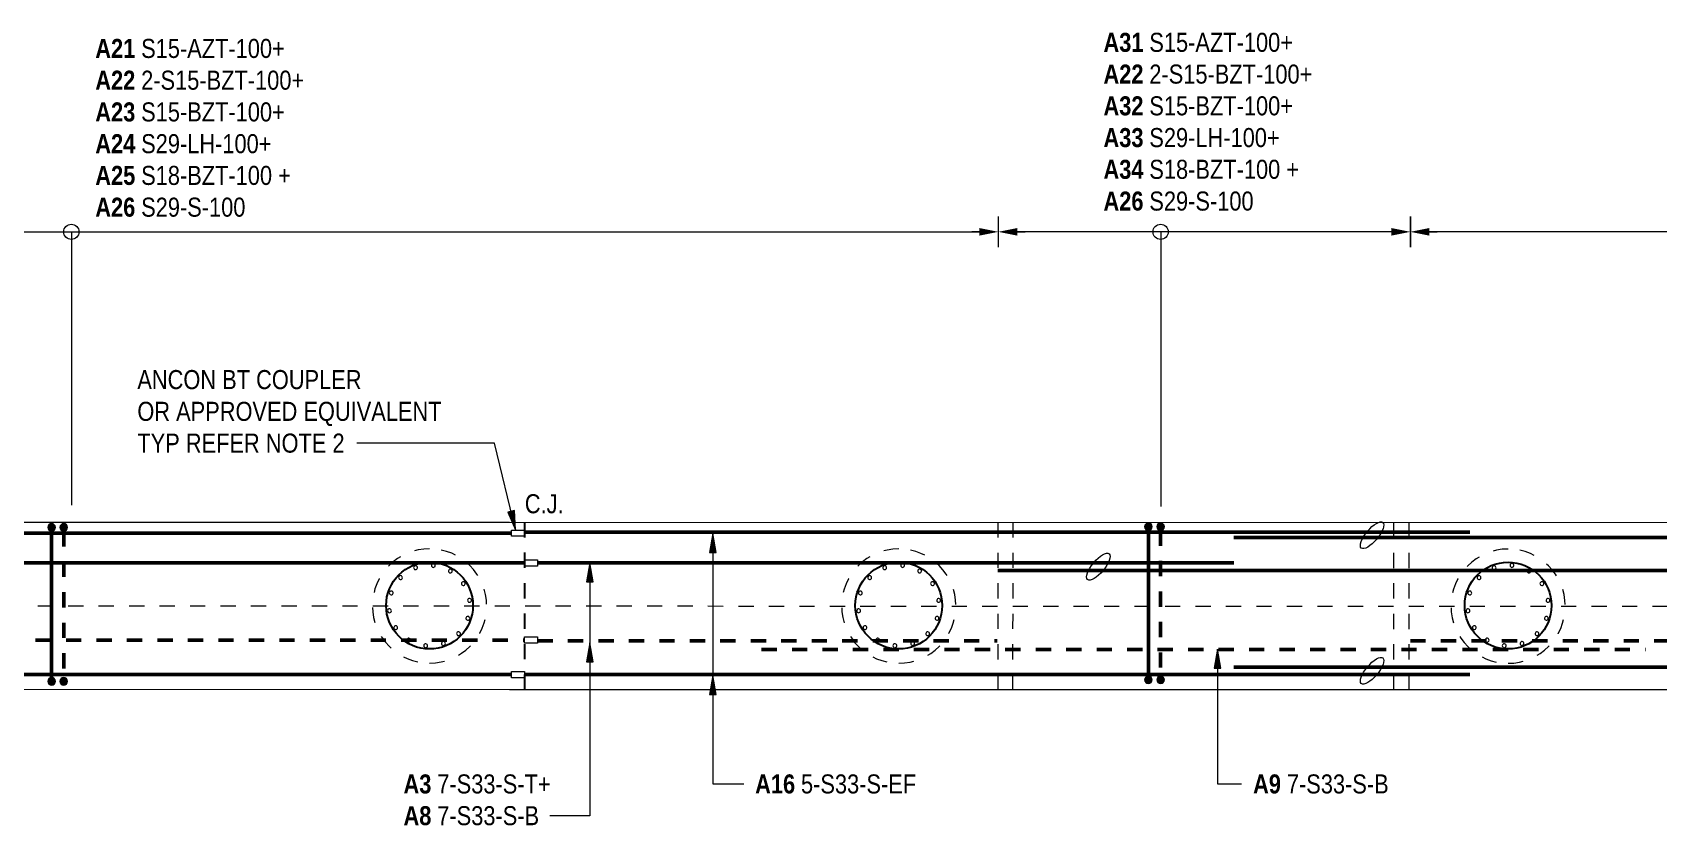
# Model space of a CAD drawing. Header units: metres. Extents: x -1691 to -1596, y 2 to 594.
# Drawn here: x -1679.5 to -1668.83, y 587.73 to 592.93 of the extents above; entities that cross this region are included whole.
import ezdxf

# ---------------------------------------------------------------- set-up
doc = ezdxf.new("R2010")
doc.units = ezdxf.units.M
doc.linetypes.add('JacobsDash', pattern=[0.0045, 0.003, -0.0015])
doc.linetypes.add('JacobsGridLine', pattern=[0.0145, 0.01, -0.001, 0.0025, -0.001])
for name, color, linetype, lineweight in [('BRIDGE-ABUTMENT-CONC', 7, 'Continuous', 50), ('BRIDGE-FRAMING-LINE-18-HID', 7, 'JacobsDash', 18), ('D-BDGE', 7, 'Continuous', 13), ('D-BDGE-FNDN-LINES-18-HID', 7, 'JacobsDash', 18), ('D-BDGE-LINE', 7, 'Continuous', 9), ('D-ENHA-GEN-LINE', 7, 'Continuous', 9), ('D-ENHA-GEN-LINE-GRIDS', 7, 'Continuous', 9), ('D-ENHA-TEXT', 7, 'Continuous', 9)]:
    doc.layers.add(name, color=color, linetype=linetype, lineweight=lineweight)
doc.styles.add('Arial Narrow', font='ARIALN.TTF', dxfattribs={"height": 0.125})
doc.styles.add('Arial Narrow_B', font='ARIALNB.TTF', dxfattribs={"height": 0.125})

# ---------------------------------------------------------------- blocks, each defined once
blk = doc.blocks.new('01_SFO_FRP_Pile_CastInPlace_CS - CAST-IN-PLACE PILE - 0750-V1-DRG-1076- ABUTMENT B REINFORCEMENT PLAN')
at = {"layer": 'D-BDGE-FNDN-LINES-18-HID', "color": 252, "true_color": 0x888888}
for start, end in [(90, 270), (270, 90)]:
    blk.add_arc((0, 0), 0.375, start, end, dxfattribs=at)
blk = doc.blocks.new('CS_DET_Reinf_Bar Marking - Scale 10-6090033-DRG-1076- ABUTMENT B REINFORCEMENT PLAN')
at = {"layer": 'D-BDGE-LINE'}
for start, end in [(0, 180), (180, 0)]:
    blk.add_arc((0, 0), 0.0125, start, end, dxfattribs=at)
blk = doc.blocks.new('CS_DET_Rebar Combined - Multiple Bar-7508283-DRG-1076- ABUTMENT B REINFORCEMENT PLAN')
at = {"layer": 'D-BDGE-LINE', "lineweight": 50}
blk.add_line((0, 0), (4.571, 0), dxfattribs=at)
blk = doc.blocks.new('CS_DET_Rebar Combined - Multiple Bar-7508282-DRG-1076- ABUTMENT B REINFORCEMENT PLAN')
at = {"layer": 'D-BDGE-LINE', "lineweight": 50}
blk.add_line((0, 0), (11.81, 0), dxfattribs=at)
blk = doc.blocks.new('CS_DET_Rebar Combined - Multiple Bar-7508366-DRG-1076- ABUTMENT B REINFORCEMENT PLAN')
at = {"layer": 'D-BDGE-LINE', "linetype": 'JacobsDash', "lineweight": 50}
blk.add_line((3.017, 0), (0, 0), dxfattribs=at)
blk = doc.blocks.new('CS_DET_Rebar Combined - Multiple Bar-7508227-DRG-1076- ABUTMENT B REINFORCEMENT PLAN')
at = {"layer": 'D-BDGE-LINE', "lineweight": 50}
blk.add_line((0, 0), (6.206, 0), dxfattribs=at)
blk = doc.blocks.new('CS_DET_Rebar Combined - Multiple Bar-7508228-DRG-1076- ABUTMENT B REINFORCEMENT PLAN')
at = {"layer": 'D-BDGE-LINE', "lineweight": 50}
blk.add_line((0, 0), (10.175, 0), dxfattribs=at)
blk = doc.blocks.new('CS_DET_Rebar Combined - Multiple Bar-7508365-DRG-1076- ABUTMENT B REINFORCEMENT PLAN')
at = {"layer": 'D-BDGE-LINE', "linetype": 'JacobsDash', "lineweight": 50}
blk.add_line((11.81, 0), (0, 0), dxfattribs=at)
blk = doc.blocks.new('CS_DET_Rebar Combined - Multiple Bar-5956641-DRG-1076- ABUTMENT B REINFORCEMENT PLAN')
at = {"layer": 'D-BDGE-LINE'}
for points in [[(-0.025, 0), (-0.024, -0.006), (-0.022, -0.013), (-0.018, -0.018), (-0.013, -0.022), (-0.006, -0.024), (0, -0.025), (0.006, -0.024), (0.012, -0.022), (0.018, -0.018), (0.022, -0.013), (0.024, -0.006), (0.025, 0), (0.024, 0.006), (0.022, 0.012), (0.018, 0.018), (0.012, 0.022), (0.006, 0.024), (0, 0.025), (-0.006, 0.024), (-0.013, 0.022), (-0.018, 0.018), (-0.022, 0.012), (-0.024, 0.006)], [(0.985, 0), (0.986, -0.006), (0.988, -0.013), (0.992, -0.018), (0.998, -0.022), (1.004, -0.024), (1.01, -0.025), (1.016, -0.024), (1.023, -0.022), (1.028, -0.018), (1.032, -0.013), (1.034, -0.006), (1.035, 0), (1.034, 0.006), (1.032, 0.012), (1.028, 0.018), (1.023, 0.022), (1.016, 0.024), (1.01, 0.025), (1.004, 0.024), (0.998, 0.022), (0.992, 0.018), (0.988, 0.012), (0.986, 0.006)]]:
    blk.add_hatch(color=256, dxfattribs=at).paths.add_polyline_path(points)
at = {"layer": 'D-BDGE-LINE', "lineweight": 50}
blk.add_line((0.025, 0), (0.985, 0), dxfattribs=at)
at = {"layer": 'D-BDGE-LINE'}
for centre, start, end in [((0, 0), 360, 180), ((0, 0), 180, 360), ((1.01, 0), 360, 180), ((1.01, 0), 180, 360)]:
    blk.add_arc(centre, 0.025, start, end, dxfattribs=at)
blk = doc.blocks.new('CS_DET_Rebar Combined - Multiple Bar-5956686-DRG-1076- ABUTMENT B REINFORCEMENT PLAN')
at = {"layer": 'D-BDGE-LINE'}
for points in [[(-0.025, 0), (-0.024, -0.006), (-0.022, -0.013), (-0.018, -0.018), (-0.013, -0.022), (-0.006, -0.024), (0, -0.025), (0.006, -0.024), (0.012, -0.022), (0.018, -0.018), (0.022, -0.013), (0.024, -0.006), (0.025, 0), (0.024, 0.006), (0.022, 0.012), (0.018, 0.018), (0.012, 0.022), (0.006, 0.024), (0, 0.025), (-0.006, 0.024), (-0.013, 0.022), (-0.018, 0.018), (-0.022, 0.012), (-0.024, 0.006)], [(0.985, 0), (0.986, -0.006), (0.988, -0.013), (0.992, -0.018), (0.998, -0.022), (1.004, -0.024), (1.01, -0.025), (1.016, -0.024), (1.023, -0.022), (1.028, -0.018), (1.032, -0.013), (1.034, -0.006), (1.035, 0), (1.034, 0.006), (1.032, 0.012), (1.028, 0.018), (1.023, 0.022), (1.016, 0.024), (1.01, 0.025), (1.004, 0.024), (0.998, 0.022), (0.992, 0.018), (0.988, 0.012), (0.986, 0.006)]]:
    blk.add_hatch(color=256, dxfattribs=at).paths.add_polyline_path(points)
at = {"layer": 'D-BDGE-LINE', "linetype": 'JacobsDash', "lineweight": 50}
blk.add_line((0.985, 0), (0.025, 0), dxfattribs=at)
at = {"layer": 'D-BDGE-LINE'}
for centre, start, end in [((0, 0), 360, 180), ((0, 0), 180, 360), ((1.01, 0), 360, 180), ((1.01, 0), 180, 360)]:
    blk.add_arc(centre, 0.025, start, end, dxfattribs=at)
blk = doc.blocks.new('CS_DET_Rebar Combined - Multiple Bar-6428839-DRG-1076- ABUTMENT B REINFORCEMENT PLAN')
at = {"layer": 'D-BDGE-LINE'}
for points in [[(-0.025, 0), (-0.024, -0.006), (-0.022, -0.013), (-0.018, -0.018), (-0.013, -0.022), (-0.006, -0.024), (0, -0.025), (0.006, -0.024), (0.012, -0.022), (0.018, -0.018), (0.022, -0.013), (0.024, -0.006), (0.025, 0), (0.024, 0.006), (0.022, 0.012), (0.018, 0.018), (0.012, 0.022), (0.006, 0.024), (0, 0.025), (-0.006, 0.024), (-0.013, 0.022), (-0.018, 0.018), (-0.022, 0.012), (-0.024, 0.006)], [(0.98, 0), (0.981, -0.006), (0.983, -0.013), (0.987, -0.018), (0.993, -0.022), (0.999, -0.024), (1.005, -0.025), (1.011, -0.024), (1.018, -0.022), (1.023, -0.018), (1.027, -0.013), (1.029, -0.006), (1.03, 0), (1.029, 0.006), (1.027, 0.012), (1.023, 0.018), (1.018, 0.022), (1.011, 0.024), (1.005, 0.025), (0.999, 0.024), (0.993, 0.022), (0.987, 0.018), (0.983, 0.012), (0.981, 0.006)]]:
    blk.add_hatch(color=256, dxfattribs=at).paths.add_polyline_path(points)
at = {"layer": 'D-BDGE-LINE', "lineweight": 50}
blk.add_line((0.025, 0), (0.98, 0), dxfattribs=at)
at = {"layer": 'D-BDGE-LINE'}
for centre, start, end in [((0, 0), 360, 180), ((0, 0), 180, 360), ((1.005, 0), 360, 180), ((1.005, 0), 180, 360)]:
    blk.add_arc(centre, 0.025, start, end, dxfattribs=at)
blk = doc.blocks.new('CS_DET_Rebar Combined - Multiple Bar-6428868-DRG-1076- ABUTMENT B REINFORCEMENT PLAN')
at = {"layer": 'D-BDGE-LINE'}
for points in [[(-0.025, 0), (-0.024, -0.006), (-0.022, -0.013), (-0.018, -0.018), (-0.013, -0.022), (-0.006, -0.024), (0, -0.025), (0.006, -0.024), (0.012, -0.022), (0.018, -0.018), (0.022, -0.013), (0.024, -0.006), (0.025, 0), (0.024, 0.006), (0.022, 0.012), (0.018, 0.018), (0.012, 0.022), (0.006, 0.024), (0, 0.025), (-0.006, 0.024), (-0.013, 0.022), (-0.018, 0.018), (-0.022, 0.012), (-0.024, 0.006)], [(0.98, 0), (0.981, -0.006), (0.983, -0.013), (0.987, -0.018), (0.993, -0.022), (0.999, -0.024), (1.005, -0.025), (1.011, -0.024), (1.018, -0.022), (1.023, -0.018), (1.027, -0.013), (1.029, -0.006), (1.03, 0), (1.029, 0.006), (1.027, 0.012), (1.023, 0.018), (1.018, 0.022), (1.011, 0.024), (1.005, 0.025), (0.999, 0.024), (0.993, 0.022), (0.987, 0.018), (0.983, 0.012), (0.981, 0.006)]]:
    blk.add_hatch(color=256, dxfattribs=at).paths.add_polyline_path(points)
at = {"layer": 'D-BDGE-LINE', "linetype": 'JacobsDash', "lineweight": 50}
blk.add_line((0.98, 0), (0.025, 0), dxfattribs=at)
at = {"layer": 'D-BDGE-LINE'}
for centre, start, end in [((0, 0), 360, 180), ((0, 0), 180, 360), ((1.005, 0), 0, 180), ((1.005, 0), 180, 360)]:
    blk.add_arc(centre, 0.025, start, end, dxfattribs=at)
blk = doc.blocks.new('T2DExtentArrowReinf_v1 - Extent-7482524-DRG-1076- ABUTMENT B REINFORCEMENT PLAN')
at = {"layer": 'D-BDGE-LINE'}
for p, q in [((0, 0.01), (0, -0.082)), ((0.125, 0), (12.798, 0)), ((6.838, 0), (6.838, -1.793)), ((12.923, -0.076), (12.923, 0))]:
    blk.add_line(p, q, dxfattribs=at)
blk = doc.blocks.new('T2DExtentArrowReinf_v1 - Extent-6552428-DRG-1076- ABUTMENT B REINFORCEMENT PLAN')
at = {"layer": 'D-BDGE-LINE'}
for p, q in [((9.031, 0), (9.031, 1.803)), ((0, -0.01), (0, 0.082)), ((0.125, 0), (12.366, 0)), ((12.491, 0.076), (12.491, 0))]:
    blk.add_line(p, q, dxfattribs=at)
blk = doc.blocks.new('T2DExtentArrowReinf_v1 - Extent-6552427-DRG-1076- ABUTMENT B REINFORCEMENT PLAN')
at = {"layer": 'D-BDGE-LINE'}
for p, q in [((1.639, 0), (1.639, 1.803)), ((0, -0.01), (0, 0.082)), ((0.125, 0), (2.579, 0)), ((2.704, 0.076), (2.704, 0))]:
    blk.add_line(p, q, dxfattribs=at)

msp = doc.modelspace()

# ---------------------------------------------------------------- hatches: boundary and pattern name
at = {"layer": 'D-ENHA-GEN-LINE', "lineweight": 5}
for points in [[(-1673.2896, 591.5965), (-1673.1646, 591.6215), (-1673.2896, 591.6465)], [(-1673.0396, 591.5965), (-1673.0396, 591.6465), (-1673.1646, 591.6215)], [(-1670.5852, 591.5965), (-1670.4602, 591.6215), (-1670.5852, 591.6465)], [(-1670.3352, 591.5965), (-1670.3352, 591.6465), (-1670.4602, 591.6215)]]:
    msp.add_hatch(color=256, dxfattribs=at).paths.add_polyline_path(points)
at = {"layer": 'D-ENHA-TEXT'}
for points in [[(-1676.3333, 589.6661), (-1676.3417, 589.7928), (-1676.3845, 589.7823)], [(-1675.039, 589.6416), (-1675.061, 589.5166), (-1675.017, 589.5166)], [(-1675.8471, 589.4499), (-1675.8692, 589.3249), (-1675.8251, 589.3249)], [(-1675.8471, 588.9247), (-1675.8692, 588.7997), (-1675.8251, 588.7997)], [(-1671.7259, 588.8822), (-1671.7479, 588.7572), (-1671.7038, 588.7572)], [(-1675.039, 588.7096), (-1675.061, 588.5846), (-1675.017, 588.5846)]]:
    msp.add_hatch(color=256, dxfattribs=at).paths.add_polyline_path(points)

# ---------------------------------------------------------------- linework, layer by layer
at = {"layer": 'BRIDGE-ABUTMENT-CONC', "lineweight": 13}
for p, q in [((-1686.1891, 589.7181), (-1676.3742, 589.7161)), ((-1676.3738, 589.7161), (-1676.3738, 589.7161)), ((-1676.3738, 589.7161), (-1676.3728, 589.7161)), ((-1676.3728, 589.7161), (-1667.0896, 589.7141)), ((-1676.3744, 588.6161), (-1686.2938, 588.6182)), ((-1665.919, 588.6139), (-1676.374, 588.6161))]:
    msp.add_line(p, q, dxfattribs=at)
at = {"layer": 'BRIDGE-FRAMING-LINE-18-HID', "lineweight": 13}
for p, q in [((-1673.1675, 589.7154), (-1673.1677, 588.6154)), ((-1673.0687, 588.6154), (-1673.0685, 589.7154)), ((-1670.5692, 588.6148), (-1670.569, 589.7148)), ((-1670.4682, 588.6148), (-1670.468, 589.7148))]:
    msp.add_line(p, q, dxfattribs=at)
at = {"layer": 'D-BDGE', "linetype": 'JacobsDash', "lineweight": 25}
msp.add_line((-1676.2746, 589.716), (-1676.2746, 588.616), dxfattribs=at)
at = {"layer": 'D-BDGE'}
for p, q in [((-1676.3596, 589.6646), (-1676.2746, 589.6646)), ((-1676.3596, 589.6246), (-1676.3596, 589.6646)), ((-1676.2746, 589.6246), (-1676.3596, 589.6246)), ((-1676.2746, 589.6646), (-1676.2746, 589.6246)), ((-1676.2746, 589.4681), (-1676.1896, 589.4681)), ((-1676.2746, 589.4281), (-1676.2746, 589.4681)), ((-1676.1896, 589.4281), (-1676.2746, 589.4281)), ((-1676.1896, 589.4681), (-1676.1896, 589.4281)), ((-1676.2746, 588.9626), (-1676.1896, 588.9626)), ((-1676.2746, 588.9226), (-1676.2746, 588.9626)), ((-1676.1896, 588.9626), (-1676.1896, 588.9226)), ((-1676.1896, 588.9226), (-1676.2746, 588.9226)), ((-1676.3596, 588.7352), (-1676.2746, 588.7352)), ((-1676.3596, 588.6952), (-1676.3596, 588.7352)), ((-1676.2746, 588.6952), (-1676.3596, 588.6952)), ((-1676.2746, 588.7352), (-1676.2746, 588.6952))]:
    msp.add_line(p, q, dxfattribs=at)
at = {"layer": 'D-BDGE', "lineweight": 50}
for p, q in [((-1671.619, 589.6147), (-1663.6577, 589.6147)), ((-1673.169, 589.3981), (-1662.1077, 589.3981)), ((-1671.619, 588.7647), (-1663.6577, 588.7647))]:
    msp.add_line(p, q, dxfattribs=at)
at = {"layer": 'D-BDGE', "linetype": 'JacobsDash', "lineweight": 50}
for p, q in [((-1674.719, 588.8803), (-1668.9175, 588.8803)), ((-1670.4599, 588.9376), (-1662.1077, 588.9376))]:
    msp.add_line(p, q, dxfattribs=at)
at = {"layer": 'D-BDGE', "color": 8, "lineweight": 25, "true_color": 0x808080}
for centre in [(-1676.8987, 589.1686), (-1673.8187, 589.1686), (-1669.8187, 589.1686)]:
    msp.add_circle(centre, 0.285, dxfattribs=at)
at = {"layer": 'D-BDGE', "lineweight": 9}
for centre in [(-1670.7115, 589.6304), (-1672.5084, 589.4239), (-1670.7115, 588.7404)]:
    msp.add_ellipse(centre, major_axis=(0.0707, 0.0843), ratio=0.3636364, dxfattribs=at)
at = {"layer": 'D-BDGE-FNDN-LINES-18-HID', "color": 252, "true_color": 0x888888}
for start, end in [(89.98788, 269.98788), (269.98788, 89.98788)]:
    msp.add_arc((-1673.8186, 589.1655), 0.375, start, end, dxfattribs=at)
at = {"layer": 'D-ENHA-GEN-LINE'}
for p, q in [((-1673.2896, 591.6215), (-1673.3396, 591.6215)), ((-1673.1646, 591.5215), (-1673.1646, 591.7215)), ((-1673.1646, 591.5215), (-1673.1646, 591.7215)), ((-1673.0396, 591.6215), (-1672.9896, 591.6215)), ((-1670.5852, 591.6215), (-1670.6352, 591.6215)), ((-1670.4602, 591.5215), (-1670.4602, 591.7215)), ((-1670.4602, 591.7215), (-1670.4602, 591.5215)), ((-1670.3352, 591.6215), (-1670.2852, 591.6215))]:
    msp.add_line(p, q, dxfattribs=at)
for centre in [(-1679.2499, 591.6215), (-1672.0996, 591.6215)]:
    msp.add_circle(centre, 0.05, dxfattribs=at)
at = {"layer": 'D-ENHA-GEN-LINE-GRIDS', "linetype": 'JacobsGridLine', "lineweight": 18}
msp.add_line((-1690.6708, 589.1691), (-1653.4199, 589.1612), dxfattribs=at)
at = {"layer": 'D-ENHA-TEXT'}
for p, q in [((-1676.7227, 590.235), (-1677.3758, 590.235)), ((-1676.473, 590.235), (-1676.7227, 590.235)), ((-1676.3333, 589.6661), (-1676.473, 590.235)), ((-1676.3417, 589.7928), (-1676.3845, 589.7823)), ((-1676.3845, 589.7823), (-1676.3333, 589.6661)), ((-1676.3333, 589.6661), (-1676.3417, 589.7928)), ((-1675.039, 589.6416), (-1675.061, 589.5166)), ((-1675.017, 589.5166), (-1675.039, 589.6416)), ((-1675.039, 589.6416), (-1675.039, 587.9979)), ((-1675.061, 589.5166), (-1675.017, 589.5166)), ((-1675.8471, 589.4499), (-1675.8692, 589.3249)), ((-1675.8251, 589.3249), (-1675.8471, 589.4499)), ((-1675.8471, 589.4499), (-1675.8471, 587.7895)), ((-1675.8692, 589.3249), (-1675.8251, 589.3249)), ((-1675.8471, 588.9247), (-1675.8692, 588.7997)), ((-1675.8251, 588.7997), (-1675.8471, 588.9247)), ((-1675.8471, 588.9247), (-1675.8471, 587.7895)), ((-1671.7259, 588.8822), (-1671.7479, 588.7572)), ((-1671.7038, 588.7572), (-1671.7259, 588.8822)), ((-1671.7259, 588.8822), (-1671.7259, 587.9979)), ((-1675.8692, 588.7997), (-1675.8251, 588.7997)), ((-1671.7479, 588.7572), (-1671.7038, 588.7572)), ((-1675.039, 588.7096), (-1675.061, 588.5846)), ((-1675.017, 588.5846), (-1675.039, 588.7096)), ((-1675.039, 588.7096), (-1675.039, 587.9979)), ((-1675.061, 588.5846), (-1675.017, 588.5846)), ((-1675.039, 587.9979), (-1674.8364, 587.9979)), ((-1675.039, 587.9979), (-1674.8364, 587.9979)), ((-1671.7259, 587.9979), (-1671.5676, 587.9979)), ((-1676.0285, 587.7895), (-1676.1082, 587.7895)), ((-1675.8471, 587.7895), (-1676.0285, 587.7895)), ((-1675.8471, 587.7895), (-1676.0285, 587.7895))]:
    msp.add_line(p, q, dxfattribs=at)

# ---------------------------------------------------------------- block references
at = {"layer": 'D-BDGE-FNDN-LINES-18-HID', "color": 252, "true_color": 0x888888, "rotation": 179.9878831926534}
for p in [(-1676.8986, 589.1662), (-1669.8187, 589.1647)]:
    msp.add_blockref('01_SFO_FRP_Pile_CastInPlace_CS - CAST-IN-PLACE PILE - 0750-V1-DRG-1076- ABUTMENT B REINFORCEMENT PLAN', p, dxfattribs=at)
at = {"layer": 'D-BDGE-LINE'}
msp.add_blockref('T2DExtentArrowReinf_v1 - Extent-7482524-DRG-1076- ABUTMENT B REINFORCEMENT PLAN', (-1686.0879, 591.6215), dxfattribs=at)
for name, p, rotation in [('T2DExtentArrowReinf_v1 - Extent-6552427-DRG-1076- ABUTMENT B REINFORCEMENT PLAN', (-1670.4602, 591.6215), 180), ('T2DExtentArrowReinf_v1 - Extent-6552428-DRG-1076- ABUTMENT B REINFORCEMENT PLAN', (-1657.969, 591.6215), 180), ('CS_DET_Rebar Combined - Multiple Bar-5956641-DRG-1076- ABUTMENT B REINFORCEMENT PLAN', (-1679.3799, 588.6713), 90.00000000000203), ('CS_DET_Rebar Combined - Multiple Bar-5956686-DRG-1076- ABUTMENT B REINFORCEMENT PLAN', (-1679.2999, 588.6713), 90.00000000000203), ('CS_DET_Rebar Combined - Multiple Bar-6428839-DRG-1076- ABUTMENT B REINFORCEMENT PLAN', (-1672.1799, 588.6813), 90.00000000000203), ('CS_DET_Rebar Combined - Multiple Bar-6428868-DRG-1076- ABUTMENT B REINFORCEMENT PLAN', (-1672.0999, 588.6813), 90.00000000000203), ('CS_DET_Rebar Combined - Multiple Bar-7508228-DRG-1076- ABUTMENT B REINFORCEMENT PLAN', (-1676.3596, 589.6446), 180), ('CS_DET_Rebar Combined - Multiple Bar-7508227-DRG-1076- ABUTMENT B REINFORCEMENT PLAN', (-1670.069, 589.6496), 180), ('CS_DET_Rebar Combined - Multiple Bar-7508282-DRG-1076- ABUTMENT B REINFORCEMENT PLAN', (-1676.2746, 589.4481), 180), ('CS_DET_Reinf_Bar Marking - Scale 10-6090033-DRG-1076- ABUTMENT B REINFORCEMENT PLAN', (-1676.9904, 589.4169), 174.5189941014782), ('CS_DET_Reinf_Bar Marking - Scale 10-6090033-DRG-1076- ABUTMENT B REINFORCEMENT PLAN', (-1676.8735, 589.432), 174.5189941014782), ('CS_DET_Reinf_Bar Marking - Scale 10-6090033-DRG-1076- ABUTMENT B REINFORCEMENT PLAN', (-1676.7616, 589.3949), 174.5189941014782), ('CS_DET_Rebar Combined - Multiple Bar-7508283-DRG-1076- ABUTMENT B REINFORCEMENT PLAN', (-1671.619, 589.4481), 180), ('CS_DET_Reinf_Bar Marking - Scale 10-6090033-DRG-1076- ABUTMENT B REINFORCEMENT PLAN', (-1673.9104, 589.4169), 174.5189941014782), ('CS_DET_Reinf_Bar Marking - Scale 10-6090033-DRG-1076- ABUTMENT B REINFORCEMENT PLAN', (-1673.7935, 589.432), 174.5189941014782), ('CS_DET_Reinf_Bar Marking - Scale 10-6090033-DRG-1076- ABUTMENT B REINFORCEMENT PLAN', (-1673.6816, 589.3949), 174.5189941014782), ('CS_DET_Reinf_Bar Marking - Scale 10-6090033-DRG-1076- ABUTMENT B REINFORCEMENT PLAN', (-1669.9104, 589.4169), 174.5189941014782), ('CS_DET_Reinf_Bar Marking - Scale 10-6090033-DRG-1076- ABUTMENT B REINFORCEMENT PLAN', (-1669.7935, 589.432), 174.5189941014782), ('CS_DET_Reinf_Bar Marking - Scale 10-6090033-DRG-1076- ABUTMENT B REINFORCEMENT PLAN', (-1669.6816, 589.3949), 174.5189941014782), ('CS_DET_Reinf_Bar Marking - Scale 10-6090033-DRG-1076- ABUTMENT B REINFORCEMENT PLAN', (-1677.0892, 589.3525), 174.5189941014782), ('CS_DET_Reinf_Bar Marking - Scale 10-6090033-DRG-1076- ABUTMENT B REINFORCEMENT PLAN', (-1676.6769, 589.3129), 174.5189941014782), ('CS_DET_Reinf_Bar Marking - Scale 10-6090033-DRG-1076- ABUTMENT B REINFORCEMENT PLAN', (-1674.0092, 589.3525), 174.5189941014782), ('CS_DET_Reinf_Bar Marking - Scale 10-6090033-DRG-1076- ABUTMENT B REINFORCEMENT PLAN', (-1673.5969, 589.3129), 174.5189941014782), ('CS_DET_Reinf_Bar Marking - Scale 10-6090033-DRG-1076- ABUTMENT B REINFORCEMENT PLAN', (-1670.0092, 589.3525), 174.5189941014782), ('CS_DET_Reinf_Bar Marking - Scale 10-6090033-DRG-1076- ABUTMENT B REINFORCEMENT PLAN', (-1669.5969, 589.3129), 174.5189941014782), ('CS_DET_Reinf_Bar Marking - Scale 10-6090033-DRG-1076- ABUTMENT B REINFORCEMENT PLAN', (-1677.1502, 589.2517), 174.5189941014782), ('CS_DET_Reinf_Bar Marking - Scale 10-6090033-DRG-1076- ABUTMENT B REINFORCEMENT PLAN', (-1676.6361, 589.2023), 174.5189941014782), ('CS_DET_Reinf_Bar Marking - Scale 10-6090033-DRG-1076- ABUTMENT B REINFORCEMENT PLAN', (-1674.0702, 589.2517), 174.5189941014782), ('CS_DET_Reinf_Bar Marking - Scale 10-6090033-DRG-1076- ABUTMENT B REINFORCEMENT PLAN', (-1673.5561, 589.2023), 174.5189941014782), ('CS_DET_Reinf_Bar Marking - Scale 10-6090033-DRG-1076- ABUTMENT B REINFORCEMENT PLAN', (-1670.0702, 589.2517), 174.5189941014782), ('CS_DET_Reinf_Bar Marking - Scale 10-6090033-DRG-1076- ABUTMENT B REINFORCEMENT PLAN', (-1669.5561, 589.2023), 174.5189941014782), ('CS_DET_Reinf_Bar Marking - Scale 10-6090033-DRG-1076- ABUTMENT B REINFORCEMENT PLAN', (-1677.1615, 589.1343), 174.5189941014782), ('CS_DET_Reinf_Bar Marking - Scale 10-6090033-DRG-1076- ABUTMENT B REINFORCEMENT PLAN', (-1676.6474, 589.085), 174.5189941014782), ('CS_DET_Reinf_Bar Marking - Scale 10-6090033-DRG-1076- ABUTMENT B REINFORCEMENT PLAN', (-1674.0815, 589.1343), 174.5189941014782), ('CS_DET_Reinf_Bar Marking - Scale 10-6090033-DRG-1076- ABUTMENT B REINFORCEMENT PLAN', (-1673.5674, 589.085), 174.5189941014782), ('CS_DET_Reinf_Bar Marking - Scale 10-6090033-DRG-1076- ABUTMENT B REINFORCEMENT PLAN', (-1670.0815, 589.1343), 174.5189941014782), ('CS_DET_Reinf_Bar Marking - Scale 10-6090033-DRG-1076- ABUTMENT B REINFORCEMENT PLAN', (-1669.5674, 589.085), 174.5189941014782), ('CS_DET_Reinf_Bar Marking - Scale 10-6090033-DRG-1076- ABUTMENT B REINFORCEMENT PLAN', (-1677.1207, 589.0237), 174.5189941014782), ('CS_DET_Reinf_Bar Marking - Scale 10-6090033-DRG-1076- ABUTMENT B REINFORCEMENT PLAN', (-1677.036, 588.9417), 174.5189941014782), ('CS_DET_Reinf_Bar Marking - Scale 10-6090033-DRG-1076- ABUTMENT B REINFORCEMENT PLAN', (-1676.7084, 588.9841), 174.5189941014782), ('CS_DET_Reinf_Bar Marking - Scale 10-6090033-DRG-1076- ABUTMENT B REINFORCEMENT PLAN', (-1674.0407, 589.0237), 174.5189941014782), ('CS_DET_Reinf_Bar Marking - Scale 10-6090033-DRG-1076- ABUTMENT B REINFORCEMENT PLAN', (-1673.956, 588.9417), 174.5189941014782), ('CS_DET_Reinf_Bar Marking - Scale 10-6090033-DRG-1076- ABUTMENT B REINFORCEMENT PLAN', (-1673.6284, 588.9841), 174.5189941014782), ('CS_DET_Reinf_Bar Marking - Scale 10-6090033-DRG-1076- ABUTMENT B REINFORCEMENT PLAN', (-1670.0407, 589.0237), 174.5189941014782), ('CS_DET_Reinf_Bar Marking - Scale 10-6090033-DRG-1076- ABUTMENT B REINFORCEMENT PLAN', (-1669.956, 588.9417), 174.5189941014782), ('CS_DET_Reinf_Bar Marking - Scale 10-6090033-DRG-1076- ABUTMENT B REINFORCEMENT PLAN', (-1669.6284, 588.9841), 174.5189941014782), ('CS_DET_Rebar Combined - Multiple Bar-7508365-DRG-1076- ABUTMENT B REINFORCEMENT PLAN', (-1676.2746, 588.9426), 180), ('CS_DET_Reinf_Bar Marking - Scale 10-6090033-DRG-1076- ABUTMENT B REINFORCEMENT PLAN', (-1676.9241, 588.9047), 174.5189941014782), ('CS_DET_Reinf_Bar Marking - Scale 10-6090033-DRG-1076- ABUTMENT B REINFORCEMENT PLAN', (-1676.8072, 588.9198), 174.5189941014782), ('CS_DET_Rebar Combined - Multiple Bar-7508366-DRG-1076- ABUTMENT B REINFORCEMENT PLAN', (-1673.1728, 588.9376), 180), ('CS_DET_Reinf_Bar Marking - Scale 10-6090033-DRG-1076- ABUTMENT B REINFORCEMENT PLAN', (-1673.8441, 588.9047), 174.5189941014782), ('CS_DET_Reinf_Bar Marking - Scale 10-6090033-DRG-1076- ABUTMENT B REINFORCEMENT PLAN', (-1673.7272, 588.9198), 174.5189941014782), ('CS_DET_Reinf_Bar Marking - Scale 10-6090033-DRG-1076- ABUTMENT B REINFORCEMENT PLAN', (-1669.8441, 588.9047), 174.5189941014782), ('CS_DET_Reinf_Bar Marking - Scale 10-6090033-DRG-1076- ABUTMENT B REINFORCEMENT PLAN', (-1669.7272, 588.9198), 174.5189941014782), ('CS_DET_Rebar Combined - Multiple Bar-7508228-DRG-1076- ABUTMENT B REINFORCEMENT PLAN', (-1676.3596, 588.7152), 180), ('CS_DET_Rebar Combined - Multiple Bar-7508227-DRG-1076- ABUTMENT B REINFORCEMENT PLAN', (-1670.069, 588.7152), 180)]:
    msp.add_blockref(name, p, dxfattribs=dict(at, rotation=rotation))

# ---------------------------------------------------------------- texts
at = {"layer": 'D-ENHA-TEXT', "char_height": 0.125, "attachment_point": 1, "style": 'Arial Narrow_B', "bg_fill": 3, "box_fill_scale": 1, "bg_fill_color": 256, "bg_fill_true_color": 13158600, "bg_fill_transparency": 0}
for s, insert in [('A31', (-1672.4747, 592.9279)), ('A21 ', (-1679.0927, 592.8879)), ('A22', (-1672.4747, 592.7195)), ('A22', (-1679.0927, 592.6795)), ('A32', (-1672.4747, 592.5112)), ('A23', (-1679.0927, 592.4712)), ('A24', (-1679.0927, 592.2628)), ('A33', (-1672.4747, 592.3028)), ('A25', (-1679.0927, 592.0545)), ('A34', (-1672.4747, 592.0945)), ('A26', (-1679.0927, 591.8461)), ('A26', (-1672.4747, 591.8861))]:
    msp.add_mtext(s, dxfattribs=dict(at, insert=insert))
at = {"layer": 'D-ENHA-TEXT', "char_height": 0.125, "attachment_point": 1, "style": 'Arial Narrow_B', "bg_fill": 3, "box_fill_scale": 1, "bg_fill_color": 256, "bg_fill_transparency": 0}
for s, insert in [('A3', (-1677.0695, 588.0604)), ('A16', (-1674.7614, 588.0604)), ('A9', (-1671.4926, 588.0604)), ('A8', (-1677.0695, 587.852))]:
    msp.add_mtext(s, dxfattribs=dict(at, insert=insert))

# ---------------------------------------------------------------- next in the draw order: texts
at = {"layer": 'D-ENHA-TEXT', "char_height": 0.125, "attachment_point": 1, "style": 'Arial Narrow', "bg_fill": 3, "box_fill_scale": 1, "bg_fill_color": 256, "bg_fill_true_color": 13158600, "bg_fill_transparency": 0}
for s, insert in [(' S15-AZT-100+', (-1672.2135, 592.9279)), ('S15-AZT-100+', (-1678.7918, 592.8879)), (' 2-S15-BZT-100+', (-1672.2135, 592.7195)), (' 2-S15-BZT-100+', (-1678.8315, 592.6795)), (' S15-BZT-100+', (-1672.2135, 592.5112)), (' S15-BZT-100+', (-1678.8315, 592.4712)), (' S29-LH-100+', (-1678.8315, 592.2628)), (' S29-LH-100+', (-1672.2135, 592.3028)), (' S18-BZT-100 + ', (-1678.8315, 592.0545)), (' S18-BZT-100 + ', (-1672.2135, 592.0945)), (' S29-S-100', (-1678.8315, 591.8461)), (' S29-S-100', (-1672.2135, 591.8861))]:
    msp.add_mtext(s, dxfattribs=dict(at, insert=insert))
at = {"layer": 'D-ENHA-TEXT', "char_height": 0.125, "attachment_point": 1, "style": 'Arial Narrow', "bg_fill": 3, "box_fill_scale": 1, "bg_fill_color": 256, "bg_fill_transparency": 0}
for s, insert in [('ANCON BT COUPLER ', (-1678.8167, 590.7143)), ('OR APPROVED EQUIVALENT ', (-1678.8167, 590.5059)), ('C.J.', (-1676.2731, 589.8995)), (' 7-S33-S-T+', (-1676.8876, 588.0604)), (' 5-S33-S-EF', (-1674.5001, 588.0604)), (' 7-S33-S-B', (-1671.3107, 588.0604)), (' 7-S33-S-B', (-1676.8876, 587.852))]:
    msp.add_mtext(s, dxfattribs=dict(at, insert=insert))

# ---------------------------------------------------------------- next in the draw order: texts
at = {"layer": 'D-ENHA-TEXT', "insert": (-1678.8167, 590.2975), "char_height": 0.125, "attachment_point": 1, "style": 'Arial Narrow', "bg_fill": 3, "box_fill_scale": 1, "bg_fill_color": 256, "bg_fill_transparency": 0}
msp.add_mtext('TYP REFER NOTE 2', dxfattribs=at)

doc.saveas('drawing.dxf')
